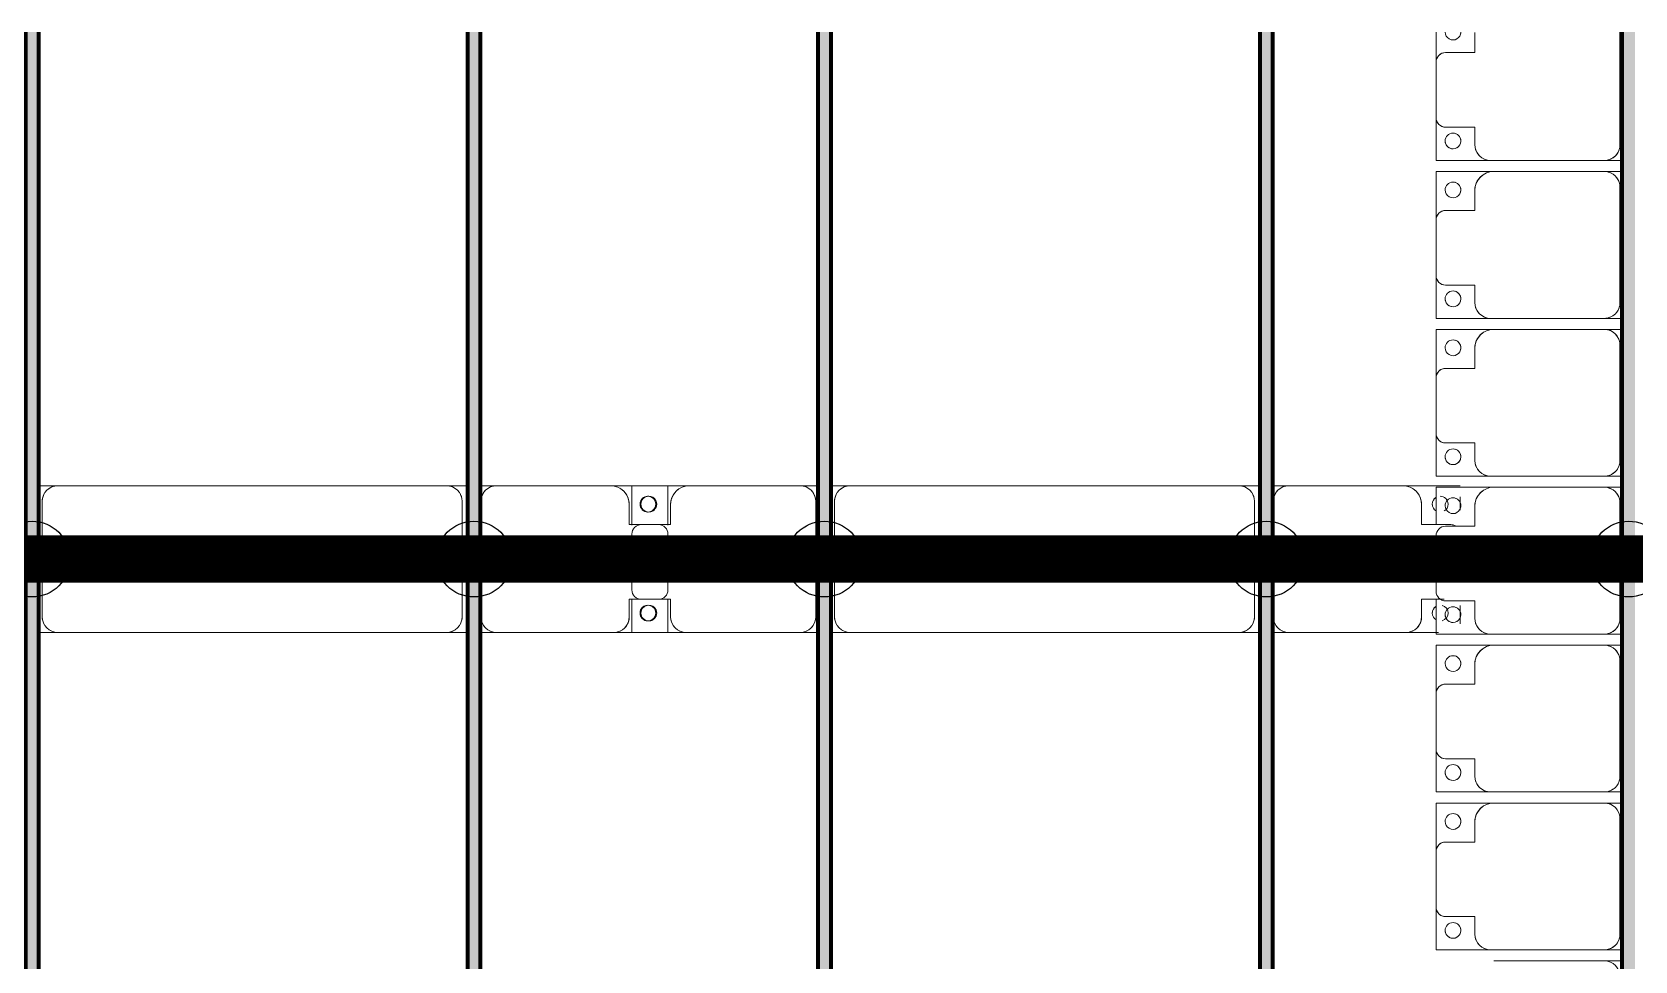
# Model space of a CAD drawing. Header units: millimetres. Extents: x -268744 to 115753, y -96240 to -10461.
# Drawn here: x -116669 to -111591, y -25588 to -22647 of the extents above; entities that cross this region are included whole.
import ezdxf

# ---------------------------------------------------------------- set-up
doc = ezdxf.new("R2010")
doc.units = ezdxf.units.MM
doc.layers.add('A-GENM', color=13, linetype='Continuous', lineweight=9)
doc.layers.add('S-BEAM', color=12, linetype='Continuous', lineweight=9)
doc.layers.add('GC-HOP 40x60 GIA CUONG', color=1, linetype='Continuous')

# ---------------------------------------------------------------- blocks, each defined once
blk = doc.blocks.new('Dai phao do pin - DẢI PHAO ĐỠ PIN-V52-KHUNG KẾT CẤU BÈ PIN 1')
at = {"layer": 'A-GENM', "color": 7}
for p, q in [((64577.6, 241.6), (64639.7, 241.6)), ((64577.6, 241.6), (64639.7, 241.6)), ((65870.3, 241.6), (64639.7, 241.6)), ((65870.3, 241.6), (65937.6, 241.6)), ((65870.3, 241.6), (65937.6, 241.6)), ((65977.6, 241.6), (66029.7, 241.6)), ((65977.6, 241.6), (66029.7, 241.6)), ((66389.7, 241.6), (66029.7, 241.6)), ((66389.7, 241.6), (66572.2, 241.6)), ((66572.2, 241.6), (66389.7, 241.6)), ((66457.8, 241.6), (66640.3, 241.6)), ((66457.8, 116.2), (66457.8, 241.6)), ((66640.3, 241.6), (66457.8, 241.6)), ((66572.2, 241.6), (66572.2, 116.2)), ((66990.3, 241.6), (66640.3, 241.6)), ((66990.3, 241.6), (67047.6, 241.6)), ((66990.3, 241.6), (67047.6, 241.6)), ((67087.6, 241.6), (67149.7, 241.6)), ((67087.6, 241.6), (67149.7, 241.6)), ((68380.3, 241.6), (67149.7, 241.6)), ((68380.3, 241.6), (68447.6, 241.6)), ((68380.3, 241.6), (68447.6, 241.6)), ((68487.6, 241.6), (68539.7, 241.6)), ((68487.6, 241.6), (68539.7, 241.6)), ((68899.7, 241.6), (68539.7, 241.6)), ((68899.7, 241.6), (69082.2, 241.6)), ((69082.2, 241.6), (68899.7, 241.6)), ((69082.2, 205.8), (69082.2, 164.2)), ((69082.2, 164.2), (69082.2, 205.8)), ((64589.7, 191.6), (64589.7, -173.4)), ((65920.3, -173.4), (65920.3, 191.6)), ((65979.7, 191.6), (65979.7, -173.4)), ((66449.7, 118.2), (66449.7, 181.6)), ((66580.3, 181.6), (66580.3, 118.2)), ((67040.3, -173.4), (67040.3, 191.6)), ((67099.7, 191.6), (67099.7, -173.4)), ((68430.3, -173.4), (68430.3, 191.6)), ((68489.7, 191.6), (68489.7, -173.4)), ((68959.7, 118.2), (68959.7, 181.6)), ((66542.2, 118.2), (66449.7, 118.2)), ((66580.3, 118.2), (66487.8, 118.2)), ((69052.2, 118.2), (68959.7, 118.2)), ((66457.8, 88.2), (66457.8, -88.2)), ((66572.2, -88.2), (66572.2, 88.2)), ((66449.7, -173.4), (66449.7, -118.2)), ((66449.7, -118.2), (66542.2, -118.2)), ((66457.8, -223.4), (66457.8, -116.2)), ((66487.8, -118.2), (66580.3, -118.2)), ((66572.2, -116.2), (66572.2, -223.4)), ((66580.3, -118.2), (66580.3, -173.4)), ((68959.7, -173.4), (68959.7, -118.2)), ((68959.7, -118.2), (69030.6, -118.2)), ((69082.2, -137.5), (69082.2, -195.9)), ((69082.2, -195.9), (69082.2, -137.5)), ((64639.7, -223.4), (64577.6, -223.4)), ((64639.7, -223.4), (64577.6, -223.4)), ((64639.7, -223.4), (65870.3, -223.4)), ((65937.6, -223.4), (65870.3, -223.4)), ((65937.6, -223.4), (65870.3, -223.4)), ((66029.7, -223.4), (65977.6, -223.4)), ((66029.7, -223.4), (65977.6, -223.4)), ((66029.7, -223.4), (66399.7, -223.4)), ((66572.2, -223.4), (66399.7, -223.4)), ((66399.7, -223.4), (66572.2, -223.4)), ((66630.3, -223.4), (66457.8, -223.4)), ((66457.8, -223.4), (66630.3, -223.4)), ((66630.3, -223.4), (66990.3, -223.4)), ((67047.6, -223.4), (66990.3, -223.4)), ((67047.6, -223.4), (66990.3, -223.4)), ((67149.7, -223.4), (67087.6, -223.4)), ((67149.7, -223.4), (67087.6, -223.4)), ((67149.7, -223.4), (68380.3, -223.4)), ((68447.6, -223.4), (68380.3, -223.4)), ((68447.6, -223.4), (68380.3, -223.4)), ((68539.7, -223.4), (68487.6, -223.4)), ((68539.7, -223.4), (68487.6, -223.4)), ((68539.7, -223.4), (68909.7, -223.4)), ((69013.6, -223.4), (68909.7, -223.4)), ((68909.7, -223.4), (69013.6, -223.4))]:
    blk.add_line(p, q, dxfattribs=at)
for centre, radius, start, end in [((64639.7, 191.6), 50, 90, 180), ((64639.7, 191.6), 50, 150, 180), ((64639.7, 191.6), 50, 105, 135), ((65870.3, 191.6), 50, 0, 90), ((65870.3, 191.6), 50, 60, 90), ((65870.3, 191.6), 50, 15, 30), ((66029.7, 191.6), 50, 90, 180), ((66029.7, 191.6), 50, 105, 180), ((66389.7, 181.6), 60, 0, 90), ((66389.7, 181.6), 60, 0, 60), ((66508.6, 183.2), 25, 360, 180), ((66508.6, 183.2), 25, 360, 165), ((66511.4, 183.2), 25, 0, 180), ((66511.4, 183.2), 25, 90, 180), ((66511.4, 183.2), 25, 15, 75), ((66640.3, 181.6), 60, 90, 180), ((66640.3, 181.6), 60, 120, 180), ((66990.3, 191.6), 50, 0, 90), ((66990.3, 191.6), 50, 0, 75), ((67149.7, 191.6), 50, 90, 180), ((67149.7, 191.6), 50, 150, 180), ((67149.7, 191.6), 50, 105, 135), ((68380.3, 191.6), 50, 360, 90), ((68380.3, 191.6), 50, 60, 90), ((68380.3, 191.6), 50, 15, 30), ((68539.7, 191.6), 50, 90, 180), ((68539.7, 191.6), 50, 105, 180), ((68899.7, 181.6), 60, 360, 90), ((68899.7, 181.6), 60, 360, 60), ((69018.6, 183.2), 25, 120, 180), ((69018.6, 183.2), 25, 120, 165), ((69018.6, 183.2), 25, 0, 90), ((69018.6, 183.2), 25, 0, 90), ((66508.6, 183.2), 25, 180, 0), ((66511.4, 183.2), 25, 180, 0), ((66511.4, 183.2), 25, 180, 300), ((66508.6, 183.2), 25, 210, 360), ((66511.4, 183.2), 25, 330, 345), ((69018.6, 183.2), 25, 180, 240), ((69018.6, 183.2), 25, 180, 195), ((69018.6, 183.2), 25, 210, 240), ((69018.6, 183.2), 25, 300, 0), ((69018.6, 183.2), 25, 300, 0), ((66487.8, 88.2), 30, 90, 180), ((66542.2, 88.2), 30, 0, 90), ((69052.2, 88.2), 30, 60, 90), ((66487.8, -88.2), 30, 180, 270), ((66542.2, -88.2), 30, 270, 360), ((66508.6, -161.8), 25, 360, 180), ((66508.6, -161.8), 25, 105, 165), ((66511.4, -161.8), 25, 0, 180), ((66511.4, -161.8), 25, 105, 180), ((66508.6, -161.8), 25, 360, 75), ((66511.4, -161.8), 25, 15, 75), ((69018.6, -161.8), 25, 120, 180), ((69018.6, -161.8), 25, 120, 165), ((69018.6, -161.8), 25, 0, 75), ((69018.6, -161.8), 25, 0, 75), ((64639.7, -173.4), 50, 180, 270), ((64639.7, -173.4), 50, 180, 210), ((65870.3, -173.4), 50, 270, 360), ((65870.3, -173.4), 50, 330, 360), ((66029.7, -173.4), 50, 180, 270), ((66029.7, -173.4), 50, 180, 255), ((66399.7, -173.4), 50, 270, 360), ((66399.7, -173.4), 50, 285, 0), ((66508.6, -161.8), 25, 180, 360), ((66508.6, -161.8), 25, 195, 360), ((66511.4, -161.8), 25, 180, 360), ((66511.4, -161.8), 25, 180, 270), ((66511.4, -161.8), 25, 285, 345), ((66630.3, -173.4), 50, 180, 270), ((66630.3, -173.4), 50, 180, 255), ((66990.3, -173.4), 50, 270, 0), ((66990.3, -173.4), 50, 285, 0), ((67149.7, -173.4), 50, 180, 270), ((67149.7, -173.4), 50, 180, 210), ((68380.3, -173.4), 50, 270, 0), ((68380.3, -173.4), 50, 330, 0), ((68539.7, -173.4), 50, 180, 270), ((68539.7, -173.4), 50, 180, 255), ((68909.7, -173.4), 50, 270, 360), ((68909.7, -173.4), 50, 285, 360), ((69018.6, -161.8), 25, 165.9358, 180), ((69018.6, -161.8), 25, 180, 240), ((69018.6, -161.8), 25, 180, 240), ((69018.6, -161.8), 25, 285, 0), ((69018.6, -161.8), 25, 285, 0), ((64639.7, -173.4), 50, 240, 270), ((65870.3, -173.4), 50, 285, 300), ((67149.7, -173.4), 50, 240, 270), ((68380.3, -173.4), 50, 285, 300)]:
    blk.add_arc(centre, radius, start, end, dxfattribs=at)
blk = doc.blocks.new('Dầm C52 - Dầm C52-V2-KHUNG KẾT CẤU BÈ PIN 1')
at = {"layer": 'S-BEAM', "lineweight": 140}
h = blk.add_hatch(color=1, dxfattribs=at)
h.paths.add_polyline_path([(-25480.9, 20), (-25480.9, -20), (-25440.9, -20), (-25440.9, 20)])
h.paths.add_polyline_path([(-25400.9, 20), (-25400.9, -20), (-19440.9, -20), (-19443, 20), (-24983.5, 20)])
h.paths.add_polyline_path([(-19400.9, 20), (-19400.9, -20), (-13440.9, -20), (-13440.9, 20), (-18519.6, 20)])
h.paths.add_polyline_path([(-13400.9, -20), (-7440.9, -20), (-7440.9, 20), (-13400.9, 20)])
h.paths.add_polyline_path([(-7400.9, 20), (-7400.9, -20), (-1440.9, -20), (-1440.9, 20), (-6515.3, 20)])
h.paths.add_polyline_path([(-1400.9, 20), (-1400.9, -20), (4559.1, -20), (4559.1, 20), (-974.9, 20)])
h.paths.add_polyline_path([(4599.1, -20), (10559.1, -20), (10559.1, 20), (4599.1, 20)])
h.paths.add_polyline_path([(10599.1, -20), (16559.1, -20), (16559.1, 20), (10599.1, 20)])
h.paths.add_polyline_path([(16599.1, 20), (16599.1, -20), (22559.1, -20), (22559.1, 20), (17493.2, 20)])
h.paths.add_polyline_path([(22599.1, 20), (22599.1, -20), (25259.1, -20), (25259.1, 20), (23033.7, 20)])
h.paths.add_polyline_path([(25299.1, -20), (25480.9, -20), (25480.9, 20), (25299.1, 20)])
at = {"layer": 'S-BEAM', "color": 1, "lineweight": 140}
for p, q in [((16599.1, 20), (22559.1, 20)), ((22559.1, -20), (16599.1, -20))]:
    blk.add_line(p, q, dxfattribs=at)
blk = doc.blocks.new('Dầm C52 - Dầm C52-102503-KHUNG KẾT CẤU BÈ PIN 1')
at = {"layer": 'S-BEAM', "lineweight": 140}
h = blk.add_hatch(color=1, dxfattribs=at)
h.paths.add_polyline_path([(-25480.9, 20), (-25480.9, -20), (-25440.9, -20), (-25440.9, 20)])
h.paths.add_polyline_path([(-25400.9, 20), (-25400.9, -20), (-19440.9, -20), (-19443, 20), (-24983.5, 20)])
h.paths.add_polyline_path([(-19400.9, 20), (-19400.9, -20), (-13440.9, -20), (-13440.9, 20), (-17596.2, 20)])
h.paths.add_polyline_path([(-13400.9, -20), (-7440.9, -20), (-7440.9, 20), (-13400.9, 20)])
h.paths.add_polyline_path([(-7400.9, -20), (-1440.9, -20), (-1440.9, 20), (-7400.9, 20)])
h.paths.add_polyline_path([(-1400.9, -20), (4559.1, -20), (4559.1, 20), (-1400.9, 20)])
h.paths.add_polyline_path([(4599.1, -20), (10559.1, -20), (10559.1, 20), (4599.1, 20)])
h.paths.add_polyline_path([(10599.1, 20), (10599.1, -20), (16559.1, -20), (16559.1, 20), (11952.8, 20)])
h.paths.add_polyline_path([(16599.1, -20), (22559.1, -20), (22559.1, 20), (16599.1, 20)])
h.paths.add_polyline_path([(22599.1, -20), (25259.1, -20), (25259.1, 20), (22599.1, 20)])
h.paths.add_polyline_path([(25299.1, -20), (25441.8, -20), (25441.8, 20), (25299.1, 20)])
at = {"layer": 'S-BEAM', "color": 1, "lineweight": 140}
for p, q in [((16599.1, 20), (22559.1, 20)), ((22559.1, -20), (16599.1, -20))]:
    blk.add_line(p, q, dxfattribs=at)
blk = doc.blocks.new('Dải phao đi lại kèm đỡ invester - DẢI PHAO ĐI LẠI-V76-KHUNG KẾT CẤU BÈ PIN 1')
at = {"layer": 'A-GENM', "color": 7}
for p, q in [((2673.4, -729.7), (2316.8, -729.7)), ((2723.4, -722.4), (2723.4, -779.7)), ((2723.4, -722.4), (2723.4, -779.7)), ((2758.4, -779.7), (2758.4, -722.4)), ((2758.4, -779.7), (2758.4, -722.4)), ((3173.4, -729.7), (2808.4, -729.7)), ((3223.4, -722.4), (3223.4, -779.7)), ((3223.4, -722.4), (3223.4, -779.7)), ((3258.4, -779.7), (3258.4, -722.4)), ((3258.4, -779.7), (3258.4, -722.4)), ((3673.4, -729.7), (3308.4, -729.7)), ((3723.4, -722.4), (3723.4, -779.7)), ((3723.4, -722.4), (3723.4, -779.7)), ((3758.4, -779.7), (3758.4, -722.4)), ((3758.4, -779.7), (3758.4, -722.4)), ((4173.4, -729.7), (3808.4, -729.7)), ((4223.4, -722.4), (4223.4, -779.7)), ((4223.4, -722.4), (4223.4, -779.7)), ((4258.4, -779.7), (4258.4, -722.4)), ((4258.4, -779.7), (4258.4, -722.4)), ((4673.4, -729.7), (4308.4, -729.7)), ((4723.4, -722.4), (4723.4, -779.7)), ((4723.4, -722.4), (4723.4, -779.7)), ((4758.4, -779.7), (4758.4, -722.4)), ((4758.4, -779.7), (4758.4, -722.4)), ((5173.4, -729.7), (4808.4, -729.7)), ((5223.4, -722.4), (5223.4, -779.7)), ((5223.4, -722.4), (5223.4, -779.7)), ((5258.4, -779.7), (5258.4, -722.4)), ((5258.4, -779.7), (5258.4, -722.4)), ((2723.4, -1139.7), (2723.4, -779.7)), ((2758.4, -779.7), (2758.4, -1129.7)), ((3223.4, -1139.7), (3223.4, -779.7)), ((3258.4, -779.7), (3258.4, -1129.7)), ((3723.4, -1139.7), (3723.4, -779.7)), ((3758.4, -779.7), (3758.4, -1129.7)), ((4223.4, -1139.7), (4223.4, -779.7)), ((4258.4, -779.7), (4258.4, -1129.7)), ((4723.4, -1139.7), (4723.4, -779.7)), ((4758.4, -779.7), (4758.4, -1129.7)), ((5223.4, -1139.7), (5223.4, -779.7)), ((5258.4, -779.7), (5258.4, -1129.7)), ((2723.4, -1139.7), (2723.4, -1312.2)), ((2723.4, -1312.2), (2723.4, -1139.7)), ((2758.4, -1312.2), (2758.4, -1129.7)), ((2758.4, -1129.7), (2758.4, -1312.2)), ((3223.4, -1139.7), (3223.4, -1312.2)), ((3223.4, -1312.2), (3223.4, -1139.7)), ((3258.4, -1312.2), (3258.4, -1129.7)), ((3258.4, -1129.7), (3258.4, -1312.2)), ((3723.4, -1139.7), (3723.4, -1312.2)), ((3723.4, -1312.2), (3723.4, -1139.7)), ((3758.4, -1312.2), (3758.4, -1129.7)), ((3758.4, -1129.7), (3758.4, -1312.2)), ((4223.4, -1139.7), (4223.4, -1312.2)), ((4223.4, -1312.2), (4223.4, -1139.7)), ((4258.4, -1312.2), (4258.4, -1129.7)), ((4258.4, -1129.7), (4258.4, -1312.2)), ((4723.4, -1139.7), (4723.4, -1312.2)), ((4723.4, -1312.2), (4723.4, -1139.7)), ((4758.4, -1312.2), (4758.4, -1129.7)), ((4758.4, -1129.7), (4758.4, -1312.2)), ((5223.4, -1139.7), (5223.4, -1312.2)), ((5223.4, -1312.2), (5223.4, -1139.7)), ((2318.4, -1189.7), (2381.8, -1189.7)), ((2381.8, -1189.7), (2381.8, -1282.2)), ((2618.2, -1282.2), (2618.2, -1189.7)), ((2618.2, -1189.7), (2673.4, -1189.7)), ((2818.4, -1189.7), (2881.8, -1189.7)), ((2881.8, -1189.7), (2881.8, -1282.2)), ((3118.2, -1282.2), (3118.2, -1189.7)), ((3118.2, -1189.7), (3173.4, -1189.7)), ((3318.4, -1189.7), (3381.8, -1189.7)), ((3381.8, -1189.7), (3381.8, -1282.2)), ((3618.2, -1282.2), (3618.2, -1189.7)), ((3618.2, -1189.7), (3673.4, -1189.7)), ((3818.4, -1189.7), (3881.8, -1189.7)), ((3881.8, -1189.7), (3881.8, -1282.2)), ((4118.2, -1282.2), (4118.2, -1189.7)), ((4118.2, -1189.7), (4173.4, -1189.7)), ((4318.4, -1189.7), (4381.8, -1189.7)), ((4381.8, -1189.7), (4381.8, -1282.2)), ((4618.2, -1282.2), (4618.2, -1189.7)), ((4618.2, -1189.7), (4673.4, -1189.7)), ((4818.4, -1189.7), (4881.8, -1189.7)), ((4881.8, -1189.7), (4881.8, -1282.2)), ((5118.2, -1282.2), (5118.2, -1189.7)), ((5118.2, -1189.7), (5173.4, -1189.7)), ((2411.8, -1312.2), (2316.8, -1312.2)), ((2316.8, -1312.2), (2411.8, -1312.2)), ((2411.8, -1312.2), (2588.2, -1312.2)), ((2723.4, -1312.2), (2588.2, -1312.2)), ((2588.2, -1312.2), (2723.4, -1312.2)), ((2911.8, -1312.2), (2758.4, -1312.2)), ((2765.6, -1312.2), (2911.8, -1312.2)), ((2911.8, -1312.2), (3088.2, -1312.2)), ((3223.4, -1312.2), (3088.2, -1312.2)), ((3088.2, -1312.2), (3223.4, -1312.2)), ((3411.8, -1312.2), (3258.4, -1312.2)), ((3258.4, -1312.2), (3411.8, -1312.2)), ((3411.8, -1312.2), (3588.2, -1312.2)), ((3723.4, -1312.2), (3588.2, -1312.2)), ((3588.2, -1312.2), (3723.4, -1312.2)), ((3876.8, -1312.2), (3758.4, -1312.2)), ((3758.4, -1312.2), (3876.8, -1312.2)), ((3911.8, -1312.2), (4088.2, -1312.2)), ((4223.4, -1312.2), (4113.2, -1312.2)), ((4113.2, -1312.2), (4223.4, -1312.2)), ((4411.8, -1312.2), (4258.4, -1312.2)), ((4258.4, -1312.2), (4411.8, -1312.2)), ((4411.8, -1312.2), (4588.2, -1312.2)), ((4723.4, -1312.2), (4588.2, -1312.2)), ((4588.2, -1312.2), (4723.4, -1312.2)), ((4911.8, -1312.2), (4758.4, -1312.2)), ((4758.4, -1312.2), (4911.8, -1312.2)), ((4911.8, -1312.2), (5088.2, -1312.2)), ((5223.4, -1312.2), (5088.2, -1312.2)), ((5088.2, -1312.2), (5223.4, -1312.2))]:
    blk.add_line(p, q, dxfattribs=at)
for centre, radius, start, end in [((2673.4, -779.7), 50, 360, 90), ((2673.4, -779.7), 50, 15, 90), ((2808.4, -779.7), 50, 90, 180), ((2808.4, -779.7), 50, 90, 165), ((3173.4, -779.7), 50, 360, 90), ((3173.4, -779.7), 50, 15, 90), ((3308.4, -779.7), 50, 90, 180), ((3308.4, -779.7), 50, 90, 165), ((3673.4, -779.7), 50, 360, 90), ((3673.4, -779.7), 50, 15, 90), ((3808.4, -779.7), 50, 90, 180), ((3808.4, -779.7), 50, 90, 165), ((4173.4, -779.7), 50, 360, 90), ((4173.4, -779.7), 50, 15, 90), ((4308.4, -779.7), 50, 90, 180), ((4308.4, -779.7), 50, 90, 165), ((4673.4, -779.7), 50, 360, 90), ((4673.4, -779.7), 50, 15, 90), ((4808.4, -779.7), 50, 90, 180), ((4808.4, -779.7), 50, 90, 165), ((5173.4, -779.7), 50, 360, 90), ((5173.4, -779.7), 50, 15, 90), ((5308.4, -779.7), 50, 90, 180), ((2673.4, -1139.7), 50, 270, 360), ((2673.4, -1139.7), 50, 270, 345), ((2818.4, -1129.7), 60, 180, 270), ((2818.4, -1129.7), 60, 210, 270), ((3173.4, -1139.7), 50, 270, 360), ((3173.4, -1139.7), 50, 270, 345), ((3318.4, -1129.7), 60, 180, 270), ((3318.4, -1129.7), 60, 210, 270), ((3673.4, -1139.7), 50, 270, 360), ((3673.4, -1139.7), 50, 270, 345), ((3818.4, -1129.7), 60, 180, 270), ((3818.4, -1129.7), 60, 210, 270), ((4173.4, -1139.7), 50, 270, 360), ((4173.4, -1139.7), 50, 270, 345), ((4318.4, -1129.7), 60, 180, 270), ((4318.4, -1129.7), 60, 210, 270), ((4673.4, -1139.7), 50, 270, 360), ((4673.4, -1139.7), 50, 270, 345), ((4818.4, -1129.7), 60, 180, 270), ((4818.4, -1129.7), 60, 210, 270), ((5173.4, -1139.7), 50, 270, 360), ((5173.4, -1139.7), 50, 270, 345), ((2316.8, -1258.6), 25, 270, 90), ((2316.8, -1258.6), 25, 60, 90), ((2316.8, -1258.6), 25, 270, 30), ((2661.8, -1258.6), 25, 90, 270), ((2661.8, -1258.6), 25, 180, 270), ((2661.8, -1258.6), 25, 90, 165), ((2661.8, -1258.6), 25, 270, 90), ((2661.8, -1258.6), 25, 15, 90), ((2661.8, -1258.6), 25, 270, 0), ((2816.8, -1258.6), 25, 90, 270), ((2816.8, -1258.6), 25, 180, 270), ((2816.8, -1258.6), 25, 90, 165), ((2816.8, -1258.6), 25, 270, 90), ((2816.8, -1258.6), 25, 60, 90), ((2816.8, -1258.6), 25, 270, 30), ((3161.8, -1258.6), 25, 90, 270), ((3161.8, -1258.6), 25, 180, 270), ((3161.8, -1258.6), 25, 90, 165), ((3161.8, -1258.6), 25, 270, 90), ((3161.8, -1258.6), 25, 15, 90), ((3161.8, -1258.6), 25, 270, 0), ((3316.8, -1258.6), 25, 90, 270), ((3316.8, -1258.6), 25, 180, 270), ((3316.8, -1258.6), 25, 90, 165), ((3316.8, -1258.6), 25, 270, 90), ((3316.8, -1258.6), 25, 60, 90), ((3316.8, -1258.6), 25, 270, 30), ((3661.8, -1258.6), 25, 90, 270), ((3661.8, -1258.6), 25, 180, 270), ((3661.8, -1258.6), 25, 90, 165), ((3661.8, -1258.6), 25, 270, 90), ((3661.8, -1258.6), 25, 15, 90), ((3661.8, -1258.6), 25, 270, 360), ((3816.8, -1258.6), 25, 90, 270), ((3816.8, -1258.6), 25, 180, 270), ((3816.8, -1258.6), 25, 90, 165), ((3816.8, -1258.6), 25, 270, 90), ((3816.8, -1258.6), 25, 60, 90), ((3816.8, -1258.6), 25, 270, 30), ((4161.8, -1258.6), 25, 90, 270), ((4161.8, -1258.6), 25, 180, 270), ((4161.8, -1258.6), 25, 90, 165), ((4161.8, -1258.6), 25, 270, 90), ((4161.8, -1258.6), 25, 15, 90), ((4161.8, -1258.6), 25, 270, 0), ((4316.8, -1258.6), 25, 90, 270), ((4316.8, -1258.6), 25, 180, 270), ((4316.8, -1258.6), 25, 90, 165), ((4316.8, -1258.6), 25, 270, 90), ((4316.8, -1258.6), 25, 60, 90), ((4316.8, -1258.6), 25, 270, 30), ((4661.8, -1258.6), 25, 90, 270), ((4661.8, -1258.6), 25, 180, 270), ((4661.8, -1258.6), 25, 90, 165), ((4661.8, -1258.6), 25, 270, 90), ((4661.8, -1258.6), 25, 15, 90), ((4661.8, -1258.6), 25, 270, 360), ((4816.8, -1258.6), 25, 90, 270), ((4816.8, -1258.6), 25, 180, 270), ((4816.8, -1258.6), 25, 90, 165), ((4816.8, -1258.6), 25, 270, 90), ((4816.8, -1258.6), 25, 60, 90), ((4816.8, -1258.6), 25, 270, 30), ((5161.8, -1258.6), 25, 90, 270), ((5161.8, -1258.6), 25, 180, 270), ((5161.8, -1258.6), 25, 90, 165), ((5161.8, -1258.6), 25, 270, 90), ((5161.8, -1258.6), 25, 15, 90), ((5161.8, -1258.6), 25, 270, 0), ((2411.8, -1282.2), 30, 180, 270), ((2411.8, -1282.2), 30, 195, 225), ((2411.8, -1282.2), 30, 195, 255), ((2411.8, -1282.2), 30, 195, 225), ((2588.2, -1282.2), 30, 270, 0), ((2588.2, -1282.2), 30, 285, 345), ((2588.2, -1282.2), 30, 285, 300), ((2588.2, -1282.2), 30, 285, 300), ((2588.2, -1282.2), 30, 315, 345), ((2588.2, -1282.2), 30, 315, 345), ((2911.8, -1282.2), 30, 180, 270), ((2911.8, -1282.2), 30, 195, 225), ((2911.8, -1282.2), 30, 195, 255), ((2911.8, -1282.2), 30, 195, 225), ((3088.2, -1282.2), 30, 270, 0), ((3088.2, -1282.2), 30, 285, 345), ((3088.2, -1282.2), 30, 285, 300), ((3088.2, -1282.2), 30, 285, 300), ((3088.2, -1282.2), 30, 315, 345), ((3088.2, -1282.2), 30, 315, 345), ((3411.8, -1282.2), 30, 180, 270), ((3411.8, -1282.2), 30, 195, 225), ((3411.8, -1282.2), 30, 195, 255), ((3411.8, -1282.2), 30, 195, 225), ((3588.2, -1282.2), 30, 270, 0), ((3588.2, -1282.2), 30, 285, 345), ((3588.2, -1282.2), 30, 285, 300), ((3588.2, -1282.2), 30, 285, 300), ((3588.2, -1282.2), 30, 315, 345), ((3588.2, -1282.2), 30, 315, 345), ((3911.8, -1282.2), 30, 180, 270), ((4088.2, -1282.2), 30, 270, 0), ((4088.2, -1282.2), 30, 330, 345), ((4088.2, -1282.2), 30, 330, 345), ((4411.8, -1282.2), 30, 180, 270), ((4411.8, -1282.2), 30, 195, 225), ((4411.8, -1282.2), 30, 195, 255), ((4411.8, -1282.2), 30, 195, 225), ((4588.2, -1282.2), 30, 270, 0), ((4588.2, -1282.2), 30, 285, 345), ((4588.2, -1282.2), 30, 285, 300), ((4588.2, -1282.2), 30, 285, 300), ((4588.2, -1282.2), 30, 324.4993, 345), ((4588.2, -1282.2), 30, 324.4993, 345), ((4911.8, -1282.2), 30, 180, 270), ((4911.8, -1282.2), 30, 195, 225), ((4911.8, -1282.2), 30, 195, 255), ((4911.8, -1282.2), 30, 195, 225), ((5088.2, -1282.2), 30, 270, 0), ((5088.2, -1282.2), 30, 285, 345), ((5088.2, -1282.2), 30, 285, 300), ((5088.2, -1282.2), 30, 285, 300), ((5088.2, -1282.2), 30, 315, 345), ((5088.2, -1282.2), 30, 315, 345)]:
    blk.add_arc(centre, radius, start, end, dxfattribs=at)
blk = doc.blocks.new('Dầm C52 - Dầm C52-102502-KHUNG KẾT CẤU BÈ PIN 1')
at = {"layer": 'S-BEAM', "lineweight": 140}
h = blk.add_hatch(color=1, dxfattribs=at)
h.paths.add_polyline_path([(-25480.9, 20), (-25480.9, -20), (-25440.9, -20), (-25440.9, 20)])
h.paths.add_polyline_path([(-25400.9, 20), (-25400.9, -20), (-19440.9, -20), (-19443, 20), (-24983.5, 20)])
h.paths.add_polyline_path([(-19400.9, 20), (-19400.9, -20), (-13440.9, -20), (-13440.9, 20), (-18981.3, 20)])
h.paths.add_polyline_path([(-13400.9, -20), (-7440.9, -20), (-7440.9, 20), (-13400.9, 20)])
h.paths.add_polyline_path([(-7400.9, -20), (-1440.9, -20), (-1440.9, 20), (-7400.9, 20)])
h.paths.add_polyline_path([(-1400.9, -20), (4559.1, -20), (4559.1, 20), (-1400.9, 20)])
h.paths.add_polyline_path([(4599.1, 20), (4599.1, -20), (10559.1, -20), (10559.1, 20), (5027.2, 20)])
h.paths.add_polyline_path([(10599.1, -20), (16559.1, -20), (16559.1, 20), (10599.1, 20)])
h.paths.add_polyline_path([(16599.1, 20), (16599.1, -20), (22559.1, -20), (22559.1, 20), (17031.5, 20)])
h.paths.add_polyline_path([(22599.1, -20), (25259.1, -20), (25259.1, 20), (22599.1, 20)])
h.paths.add_polyline_path([(25299.1, -20), (25480.9, -20), (25480.9, 20), (25299.1, 20)])
at = {"layer": 'S-BEAM', "color": 1, "lineweight": 140}
blk.add_line((16599.1, 20), (22559.1, 20), dxfattribs=at)
blk = doc.blocks.new('be pin 1_rvt-1-KHUNG KẾT CẤU BÈ PIN 1')
at = {"layer": 'A-GENM', "lineweight": 9, "rotation": 270.0000000003262}
blk.add_blockref('Dải phao đi lại kèm đỡ invester - DẢI PHAO ĐI LẠI-V76-KHUNG KẾT CẤU BÈ PIN 1', (-110909, -20329.7), dxfattribs=at)
at = {"layer": 'A-GENM', "lineweight": 9}
blk.add_blockref('Dai phao do pin - DẢI PHAO ĐỠ PIN-V52-KHUNG KẾT CẤU BÈ PIN 1', (-181226.8, -24324.7), dxfattribs=at)
at = {"layer": 'S-BEAM', "lineweight": 9, "rotation": 90.00000000032618}
for name, p in [('Dầm C52 - Dầm C52-V2-KHUNG KẾT CẤU BÈ PIN 1', (-116669.1, -45205.6)), ('Dầm C52 - Dầm C52-V2-KHUNG KẾT CẤU BÈ PIN 1', (-114159.1, -45205.6)), ('Dầm C52 - Dầm C52-102502-KHUNG KẾT CẤU BÈ PIN 1', (-111611.4, -45205.6)), ('Dầm C52 - Dầm C52-102503-KHUNG KẾT CẤU BÈ PIN 1', (-115269.1, -45205.6)), ('Dầm C52 - Dầm C52-102503-KHUNG KẾT CẤU BÈ PIN 1', (-112759.1, -45205.6))]:
    blk.add_blockref(name, p, dxfattribs=at)

msp = doc.modelspace()

# ---------------------------------------------------------------- linework, layer by layer
at = {"layer": 'GC-HOP 40x60 GIA CUONG', "const_width": 150}
msp.add_lwpolyline([(-120975.8, -24315.6), (-106425.9, -24315.6)], dxfattribs=at)
at = {"layer": 'GC-HOP 40x60 GIA CUONG'}
for centre in [(-116669.1, -24315.6), (-115269.1, -24315.6), (-114159.1, -24315.6), (-112759.1, -24315.6), (-111611.4, -24315.6)]:
    msp.add_circle(centre, 120, dxfattribs=at)

# ---------------------------------------------------------------- block references
at = {"lineweight": 5}
msp.add_blockref('be pin 1_rvt-1-KHUNG KẾT CẤU BÈ PIN 1', (0, 0), dxfattribs=at)

doc.saveas('drawing.dxf')
